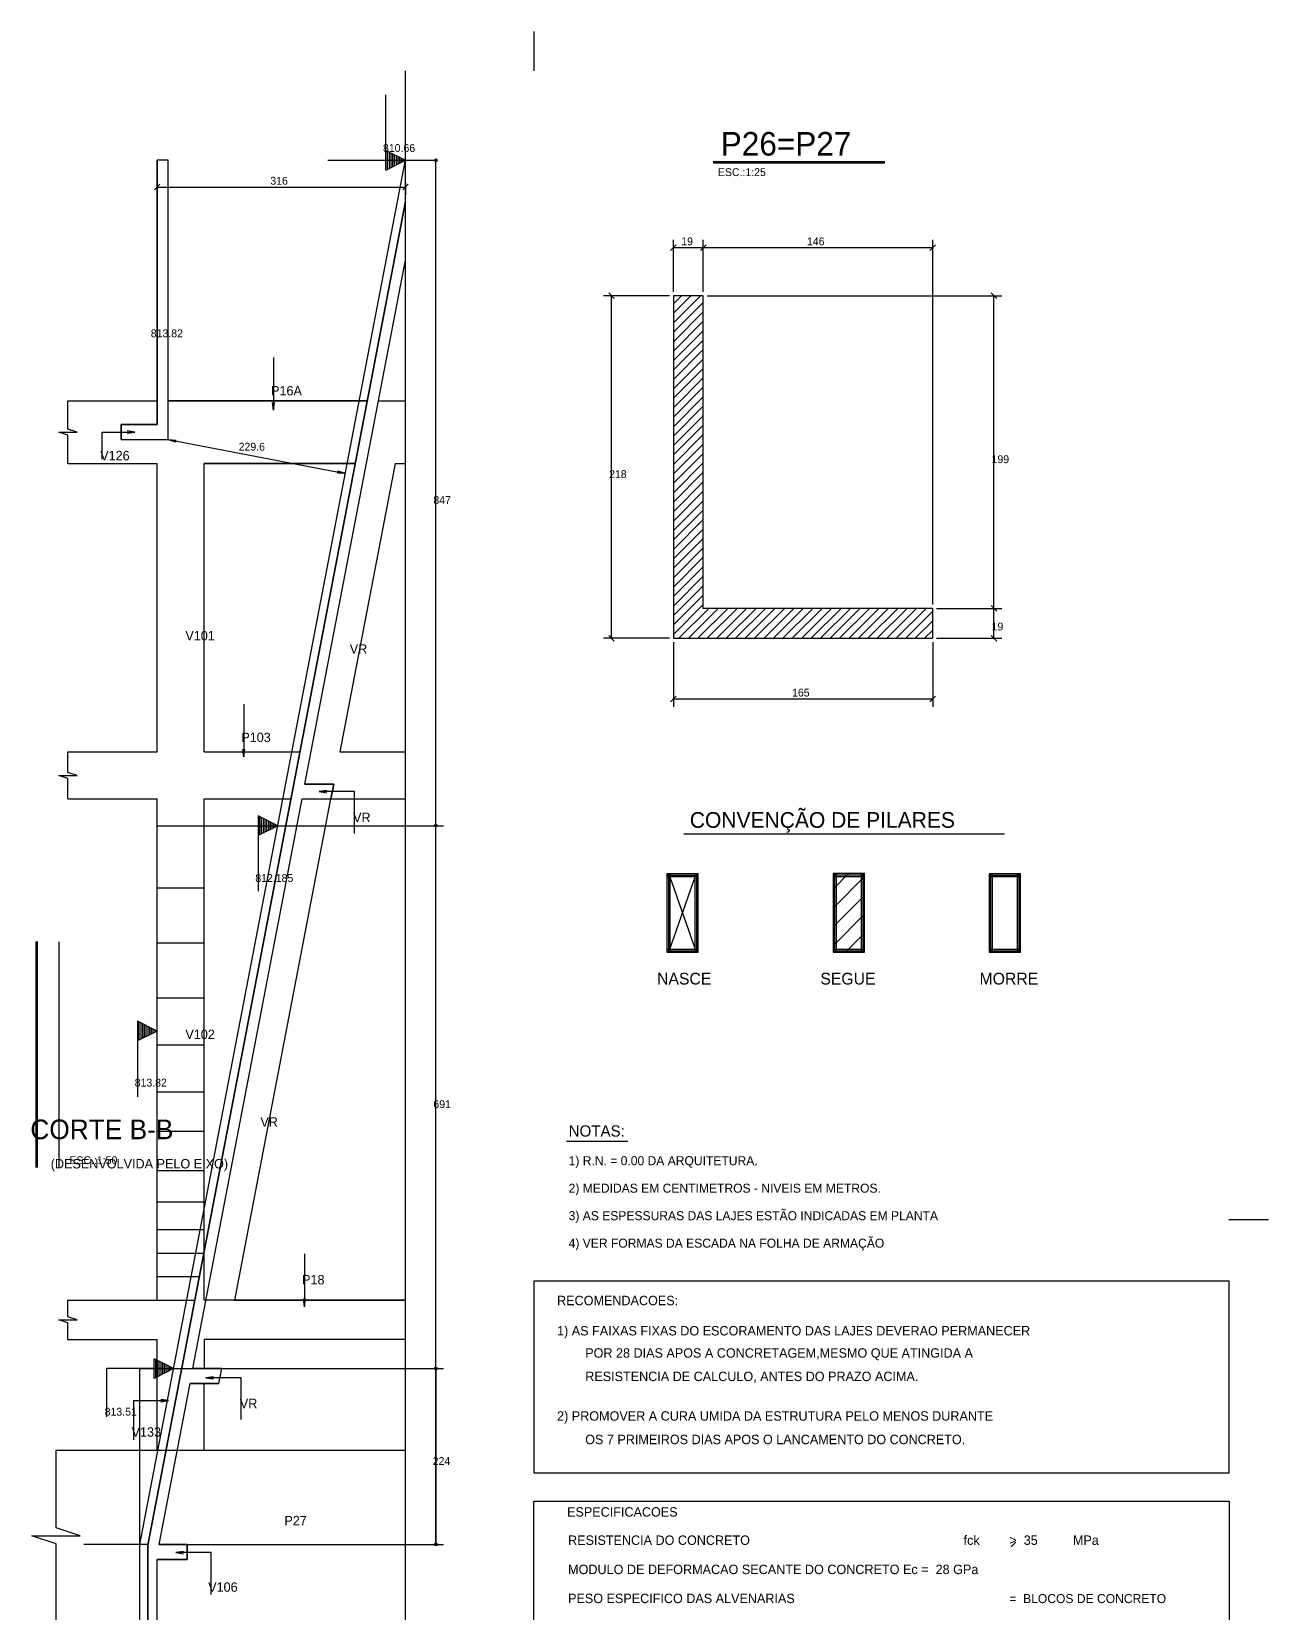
# Model space of a CAD drawing. Header units: metres. Extents: x -5 to 7065, y -6 to 4166.
# Drawn here: x 5491 to 7065, y 2154 to 4166 of the extents above; entities that cross this region are included whole.
import ezdxf

# ---------------------------------------------------------------- set-up
doc = ezdxf.new("R2010")
doc.units = ezdxf.units.M

msp = doc.modelspace()

# ---------------------------------------------------------------- linework, layer by layer
for centre, radius in [((6005.2, 4002.1), 1.67), ((6005.2, 4002.1), 0.83), ((6005.2, 3155.1), 1.67), ((6005.2, 3155.1), 1.67), ((6005.2, 3155.1), 0.83), ((6005.2, 3155.1), 0.83), ((6005.2, 2464.1), 1.67), ((6005.2, 2464.1), 1.67), ((6005.2, 2464.1), 0.83), ((6005.2, 2464.1), 0.83), ((6005.2, 2240.1), 1.67), ((6005.2, 2240.1), 0.83)]:
    msp.add_circle(centre, radius)
at = {"layer": '1', "color": 1}
for p, q in [((6299.2, 3093.8), (6299.2, 2994)), ((6339.3, 3093.8), (6299.2, 3093.8)), ((6339.3, 3091.8), (6299.2, 3091.8)), ((6339.3, 3090), (6299.2, 3090)), ((6301.2, 3093.8), (6301.2, 2994)), ((6303.2, 3093.8), (6303.2, 2994)), ((6303.2, 3090), (6335.2, 2997.8)), ((6303.2, 2997.8), (6335.2, 3090)), ((6335.2, 2994), (6335.2, 3093.8)), ((6337.3, 2994), (6337.3, 3093.8)), ((6339.3, 2994), (6339.3, 3093.8)), ((6510.8, 3074.3), (6530.6, 3094.1)), ((6510.8, 3094.1), (6510.8, 2994)), ((6550.9, 3094.1), (6510.8, 3094.1)), ((6550.9, 3092), (6510.8, 3092)), ((6550.9, 3090.3), (6510.8, 3050.1)), ((6550.9, 3090), (6510.8, 3090)), ((6512.8, 3094.1), (6512.8, 2994)), ((6514.8, 3094.1), (6514.8, 2994)), ((6546.8, 2994), (6546.8, 3094.1)), ((6548.9, 2994), (6548.9, 3094.1)), ((6550.9, 2994), (6550.9, 3094.1)), ((6709.3, 3093.8), (6709.3, 2994)), ((6749.4, 3093.8), (6709.3, 3093.8)), ((6749.4, 3091.8), (6709.3, 3091.8)), ((6749.4, 3090), (6709.3, 3090)), ((6711.3, 3093.8), (6711.3, 2994)), ((6713.3, 3093.8), (6713.3, 2994)), ((6745.3, 2994), (6745.3, 3093.8)), ((6747.4, 2994), (6747.4, 3093.8)), ((6749.4, 2994), (6749.4, 3093.8)), ((6510.8, 3026.3), (6550.9, 3066.1)), ((6550.9, 3042.3), (6510.8, 3002.1)), ((6526.8, 2994), (6550.9, 3018.1)), ((6299.2, 2997.8), (6339.3, 2997.8)), ((6299.2, 2995.8), (6339.3, 2995.8)), ((6299.2, 2994), (6339.3, 2994)), ((6510.8, 2998.1), (6550.9, 2998.1)), ((6510.8, 2996), (6550.9, 2996)), ((6510.8, 2994), (6550.9, 2994)), ((6709.3, 2997.8), (6749.4, 2997.8)), ((6709.3, 2995.8), (6749.4, 2995.8)), ((6709.3, 2994), (6749.4, 2994)), ((7064.7, 2653.3), (7014.5, 2653.3))]:
    msp.add_line(p, q, dxfattribs=at)
for points in [[(6130.2, 2331.3), (7014.7, 2331.3), (7014.7, 2575.4), (6130.2, 2575.4), (6130.2, 2331.3)], [(6130.2, 2295.4), (7014.7, 2295.4), (7014.7, 2065.3), (6130.2, 2065.3), (6130.2, 2295.4)]]:
    msp.add_lwpolyline(points, dxfattribs=at)
at = {"layer": '2', "color": 2}
for p, q in [((5647.2, 3964.5), (5654.2, 3971.5)), ((5963.2, 3964.5), (5970.2, 3971.5)), ((6304.1, 3887.4), (6311.1, 3894.4)), ((6342.1, 3887.4), (6349.1, 3894.4)), ((6342.1, 3887.4), (6349.1, 3894.4)), ((6634.1, 3887.4), (6641.1, 3894.4)), ((6232.4, 3826.1), (6225.3, 3833.2)), ((6719, 3826.1), (6711.9, 3833.2)), ((5664.7, 3646.6), (5674.2, 3643.5)), ((5664.7, 3646.6), (5674.7, 3646)), ((5890.2, 3603.4), (5880.2, 3604)), ((5890.2, 3603.4), (5880.7, 3606.5)), ((6719, 3428.1), (6711.9, 3435.2)), ((6719, 3428.1), (6711.9, 3435.2)), ((6232.4, 3390.1), (6225.3, 3397.2)), ((6719, 3390.1), (6711.9, 3397.2)), ((6304.1, 3312.9), (6311.1, 3320)), ((6634.1, 3312.9), (6641.1, 3320))]:
    msp.add_line(p, q, dxfattribs=at)
at = {"layer": '3', "color": 3}
for p, q in [((6130.2, 4165.9), (6130.2, 4115.9)), ((6130.2, 4165.9), (6130.2, 4115.9)), ((6130.2, 4165.9), (6130.2, 4115.9)), ((6130.2, 4165.9), (6130.2, 4115.9)), ((5941.7, 3989.6), (5941.7, 4085.6)), ((5941.7, 4014.6), (5966.7, 4002.1)), ((5943.9, 3990.7), (5943.9, 4013.5)), ((5946.2, 3991.9), (5946.2, 4012.4)), ((5948.4, 3993), (5948.4, 4011.3)), ((5950.6, 3994.1), (5950.6, 4010.2)), ((5952.9, 3995.2), (5952.9, 4009.1)), ((5955.1, 3996.3), (5955.1, 4007.9)), ((5957.3, 3997.4), (5957.3, 4006.8)), ((5959.5, 3998.6), (5959.5, 4005.7)), ((5961.8, 3999.7), (5961.8, 4004.6)), ((5941.7, 3989.6), (5966.7, 4002.1)), ((5964, 4000.8), (5964, 4003.5)), ((6307.6, 3819.3), (6317.9, 3829.6)), ((6307.6, 3807.3), (6329.9, 3829.6)), ((6307.6, 3795.3), (6342, 3829.6)), ((6307.6, 3783.2), (6345.6, 3821.2)), ((6307.6, 3771.2), (6345.6, 3809.2)), ((6307.6, 3759.2), (6345.6, 3797.2)), ((6307.6, 3747.2), (6345.6, 3785.2)), ((6307.6, 3735.2), (6345.6, 3773.2)), ((6307.6, 3723.1), (6345.6, 3761.1)), ((6307.6, 3711.1), (6345.6, 3749.1)), ((6307.6, 3699.1), (6345.6, 3737.1)), ((6307.6, 3687.1), (6345.6, 3725.1)), ((6307.6, 3675.1), (6345.6, 3713.1)), ((5537, 3696.1), (5650.7, 3696.1)), ((5932.4, 3696.1), (5966.7, 3696.1)), ((6307.6, 3663), (6345.6, 3701)), ((6307.6, 3651), (6345.6, 3689)), ((6307.6, 3639), (6345.6, 3677)), ((6307.6, 3627), (6345.6, 3665)), ((6307.6, 3614.9), (6345.6, 3652.9)), ((6307.6, 3602.9), (6345.6, 3640.9)), ((6307.6, 3590.9), (6345.6, 3628.9)), ((5537, 3616.1), (5650.7, 3616.1)), ((5650.7, 3249.1), (5650.7, 3616.1)), ((5710.7, 3249.1), (5710.7, 3616.1)), ((5953.7, 3616.1), (5883.3, 3249.1)), ((5953.7, 3616.1), (5966.7, 3616.1)), ((6307.6, 3578.9), (6345.6, 3616.9)), ((6307.6, 3566.9), (6345.6, 3604.9)), ((6307.6, 3554.8), (6345.6, 3592.8)), ((6307.6, 3542.8), (6345.6, 3580.8)), ((6307.6, 3530.8), (6345.6, 3568.8)), ((6307.6, 3518.8), (6345.6, 3556.8)), ((6307.6, 3506.8), (6345.6, 3544.8)), ((6307.6, 3494.7), (6345.6, 3532.7)), ((6307.6, 3482.7), (6345.6, 3520.7)), ((6307.6, 3470.7), (6345.6, 3508.7)), ((6307.6, 3458.7), (6345.6, 3496.7)), ((6307.6, 3446.7), (6345.6, 3484.7)), ((6307.6, 3434.6), (6345.6, 3472.6)), ((6307.6, 3422.6), (6345.6, 3460.6)), ((6307.6, 3410.6), (6345.6, 3448.6)), ((6307.6, 3398.6), (6345.6, 3436.6)), ((6314.7, 3393.6), (6352.7, 3431.6)), ((6326.7, 3393.6), (6364.7, 3431.6)), ((6338.7, 3393.6), (6376.7, 3431.6)), ((6350.7, 3393.6), (6388.7, 3431.6)), ((6362.8, 3393.6), (6400.8, 3431.6)), ((6374.8, 3393.6), (6412.8, 3431.6)), ((6386.8, 3393.6), (6424.8, 3431.6)), ((6398.8, 3393.6), (6436.8, 3431.6)), ((6410.8, 3393.6), (6448.8, 3431.6)), ((6422.9, 3393.6), (6460.9, 3431.6)), ((6434.9, 3393.6), (6472.9, 3431.6)), ((6446.9, 3393.6), (6484.9, 3431.6)), ((6458.9, 3393.6), (6496.9, 3431.6)), ((6470.9, 3393.6), (6508.9, 3431.6)), ((6483, 3393.6), (6521, 3431.6)), ((6495, 3393.6), (6533, 3431.6)), ((6507, 3393.6), (6545, 3431.6)), ((6519, 3393.6), (6557, 3431.6)), ((6531.1, 3393.6), (6569.1, 3431.6)), ((6543.1, 3393.6), (6581.1, 3431.6)), ((6555.1, 3393.6), (6593.1, 3431.6)), ((6567.1, 3393.6), (6605.1, 3431.6)), ((6579.1, 3393.6), (6617.1, 3431.6)), ((6591.2, 3393.6), (6629.2, 3431.6)), ((6603.2, 3393.6), (6637.6, 3428.1)), ((6615.2, 3393.6), (6637.6, 3416)), ((6627.2, 3393.6), (6637.6, 3404)), ((5537, 3249.1), (5650.7, 3249.1)), ((5710.7, 3249.1), (5832.4, 3249.1)), ((5883.3, 3249.1), (5966.7, 3249.1)), ((5537, 3189.1), (5650.7, 3189.1)), ((5650.7, 2551.1), (5650.7, 3189.1)), ((5710.7, 3189.1), (5820.9, 3189.1)), ((5710.7, 2615.7), (5710.7, 3189.1)), ((5749.4, 2551.1), (5871.8, 3189.1)), ((5871.8, 3189.1), (5966.7, 3189.1)), ((5804.2, 3155.1), (5779.2, 3167.6)), ((5779.2, 3167.6), (5779.2, 3071.6)), ((5781.4, 3143.7), (5781.4, 3166.5)), ((5783.6, 3144.9), (5783.6, 3165.4)), ((5785.9, 3146), (5785.9, 3164.3)), ((5788.1, 3147.1), (5788.1, 3163.2)), ((5790.3, 3148.2), (5790.3, 3162.1)), ((5792.6, 3149.3), (5792.6, 3160.9)), ((5794.8, 3150.4), (5794.8, 3159.8)), ((5804.2, 3155.1), (5779.2, 3142.6)), ((5797, 3151.6), (5797, 3158.7)), ((5799.3, 3152.7), (5799.3, 3157.6)), ((5801.5, 3153.8), (5801.5, 3156.5)), ((5525.9, 2719.9), (5525.9, 3007.3)), ((5650.7, 2893.6), (5625.7, 2906.1)), ((5625.7, 2906.1), (5625.7, 2810.1)), ((5627.9, 2882.2), (5627.9, 2905)), ((5630.2, 2883.3), (5630.2, 2903.9)), ((5632.4, 2884.5), (5632.4, 2902.8)), ((5634.6, 2885.6), (5634.6, 2901.6)), ((5636.9, 2886.7), (5636.9, 2900.5)), ((5639.1, 2887.8), (5639.1, 2899.4)), ((5641.3, 2888.9), (5641.3, 2898.3)), ((5650.7, 2893.6), (5625.7, 2881.1)), ((5643.5, 2890), (5643.5, 2897.2)), ((5645.8, 2891.1), (5645.8, 2896.1)), ((5648, 2892.3), (5648, 2895)), ((6171.4, 2753.7), (6249.7, 2753.7)), ((5537, 2551.1), (5650.7, 2551.1)), ((5537, 2501.1), (5650.7, 2501.1)), ((5650.7, 2360.1), (5650.7, 2501.1)), ((5646.7, 2451.6), (5646.7, 2476.6)), ((5671.7, 2464.1), (5646.7, 2476.6)), ((5648.9, 2452.7), (5648.9, 2475.5)), ((5586.4, 2464.1), (5586.4, 2402.4)), ((5656.7, 2464.1), (5586.4, 2464.1)), ((5671.7, 2464.1), (5646.7, 2451.6)), ((5651.1, 2453.9), (5651.1, 2474.4)), ((5653.4, 2455), (5653.4, 2473.3)), ((5655.6, 2456.1), (5655.6, 2472.2)), ((5657.8, 2457.2), (5657.8, 2471.1)), ((5660.1, 2458.3), (5660.1, 2469.9)), ((5662.3, 2459.4), (5662.3, 2468.8)), ((5664.5, 2460.6), (5664.5, 2467.7)), ((5666.7, 2461.7), (5666.7, 2466.6)), ((5669, 2462.8), (5669, 2465.5)), ((5710.7, 2360.1), (5710.7, 2445.1)), ((5522, 2360.1), (5966.7, 2360.1)), ((6737.5, 2237), (6743.4, 2243.2))]:
    msp.add_line(p, q, dxfattribs=at)
for points in [[(5664.7, 3696.1), (5918.1, 3696.1), (5664.7, 3696.1), (5918.1, 3696.1), (5664.7, 3696.1)], [(5710.7, 3616.1), (5902.8, 3616.1), (5710.7, 3616.1)], [(5749.2, 2551.1), (5966.7, 2551.1), (5749.2, 2551.1), (5966.7, 2551.1)], [(5966.7, 2501.1), (5710.7, 2501.1), (5710.7, 2464.1)]]:
    msp.add_lwpolyline(points, dxfattribs=at)
at = {"layer": '6', "color": 6}
for p, q in [((5966.7, 1863.1), (5966.7, 4115.9)), ((5650.7, 3665.6), (5650.7, 4002.1)), ((5664.7, 3665.6), (5664.7, 4002.1)), ((6358.4, 4000.6), (6576.7, 4000.6)), ((6358.4, 3998.8), (6576.7, 3998.8)), ((5638.7, 2239.1), (5966.7, 3949.5)), ((5838.8, 3208.1), (5966.7, 3875.1)), ((5838.8, 3208.1), (5966.7, 3875.1)), ((5604.7, 3665.6), (5650.7, 3665.6)), ((5604.7, 3646.6), (5604.7, 3665.6)), ((5664.7, 3646.6), (5664.7, 3665.6)), ((5604.7, 3646.6), (5664.7, 3646.6)), ((5838.8, 3208.1), (5875.4, 3208.1)), ((5695.9, 2464.1), (5835.1, 3189.1)), ((5835.1, 3189.1), (5871.8, 3189.1)), ((6320.9, 3144.7), (6728.9, 3144.7)), ((5496.8, 2720.1), (5496.8, 3007.5)), ((5498.6, 2720.1), (5498.6, 3007.5)), ((5729.1, 2445.1), (5732.8, 2464.1)), ((5653.1, 2240.1), (5692.5, 2445.1)), ((5729.1, 2445.1), (5692.5, 2445.1)), ((5638.7, 1882.1), (5638.7, 2239.1)), ((5653.1, 2240.1), (5688.7, 2240.1)), ((5688.7, 2240.1), (5688.7, 2221.1)), ((5688.7, 2221.1), (5650.7, 2221.1)), ((5650.7, 1891.1), (5650.7, 2221.1))]:
    msp.add_line(p, q, dxfattribs=at)
for points in [[(5871.8, 3189.1), (5875.4, 3208.1), (5871.8, 3189.1)], [(5695.9, 2464.1), (5732.6, 2464.1), (5695.9, 2464.1)]]:
    msp.add_lwpolyline(points, dxfattribs=at)
at = {"layer": '7', "color": 7}
msp.add_lwpolyline([(6307.6, 3393.6), (6637.6, 3393.6), (6637.6, 3431.6), (6345.6, 3431.6), (6345.6, 3829.6), (6307.6, 3829.6), (6307.6, 3393.6)], dxfattribs=at)
at = {"layer": '8', "color": 8}
for points in [[(5650.7, 4002.1), (5650.7, 3665.6), (5604.7, 3665.6), (5604.7, 3646.6), (5664.7, 3646.6), (5664.7, 4002.1), (5650.7, 4002.1)], [(5966.7, 3949.5), (5638.7, 2239.1), (5638.7, 1882.1), (5638.7, 1863.1), (5966.7, 1863.1), (5966.7, 1891.1), (5650.7, 1891.1), (5650.7, 2221.1), (5688.7, 2221.1), (5688.7, 2240.1), (5653.1, 2240.1), (5692.5, 2445.1), (5729.1, 2445.1), (5732.8, 2464.1), (5695.9, 2464.1), (5835.1, 3189.1), (5871.8, 3189.1), (5875.4, 3208.1), (5838.8, 3208.1), (5966.7, 3875.1), (5966.7, 3949.5)]]:
    msp.add_lwpolyline(points, dxfattribs=at)
at = {"layer": '9', "color": 9}
for p, q in [((5628.7, 2240.1), (5966.7, 4002.6)), ((5650.7, 3997.1), (5650.7, 3958)), ((5868, 4002.1), (6005.2, 4002.1)), ((6005.2, 3155.1), (6005.2, 4002.1)), ((5650.7, 3968), (5966.7, 3968)), ((5966.7, 3973.6), (5966.7, 3958)), ((6307.6, 3834.6), (6307.6, 3900.9)), ((6307.6, 3890.9), (6345.6, 3890.9)), ((6345.6, 3834.6), (6345.6, 3900.9)), ((6345.6, 3834.6), (6345.6, 3900.9)), ((6345.6, 3890.9), (6637.6, 3890.9)), ((6637.6, 3436.6), (6637.6, 3900.9)), ((6302.6, 3829.6), (6218.8, 3829.6)), ((6228.8, 3393.6), (6228.8, 3829.6)), ((6350.6, 3829.6), (6725.5, 3829.6)), ((6715.5, 3431.6), (6715.5, 3829.6)), ((5537, 3660), (5537, 3696.1)), ((5537, 3616.1), (5537, 3652.3)), ((5664.7, 3646.6), (5890.2, 3603.4)), ((6642.6, 3431.6), (6725.5, 3431.6)), ((6642.6, 3431.6), (6725.5, 3431.6)), ((6715.5, 3393.6), (6715.5, 3431.6)), ((6302.6, 3393.6), (6218.8, 3393.6)), ((6307.6, 3388.6), (6307.6, 3306.5)), ((6637.6, 3388.6), (6637.6, 3306.5)), ((6642.6, 3393.6), (6725.5, 3393.6)), ((6307.6, 3316.5), (6637.6, 3316.5)), ((5537, 3223), (5537, 3249.1)), ((5537, 3189.1), (5537, 3215.3)), ((5650.7, 3155.1), (5710.7, 3155.1)), ((5650.7, 3155.1), (6005.2, 3155.1)), ((5971.7, 3155.1), (6015.2, 3155.1)), ((6005.2, 2464.1), (6005.2, 3155.1)), ((5650.7, 3076.1), (5710.7, 3076.1)), ((5650.7, 3006.1), (5710.7, 3006.1)), ((5650.7, 2936.1), (5710.7, 2936.1)), ((5650.7, 2876.1), (5710.7, 2876.1)), ((5650.7, 2816.1), (5710.7, 2816.1)), ((5650.7, 2766.1), (5710.7, 2766.1)), ((5650.7, 2716.1), (5710.7, 2716.1)), ((5650.7, 2676.1), (5710.7, 2676.1)), ((5650.7, 2641.1), (5710.7, 2641.1)), ((5650.7, 2611.1), (5709.8, 2611.1)), ((5710.7, 2551.1), (5710.7, 2615.7)), ((5650.7, 2581.1), (5704.3, 2581.1)), ((5537, 2529.9), (5537, 2551.1)), ((5650.7, 2551.1), (5698.5, 2551.1)), ((5749.2, 2551.1), (5710.7, 2551.1)), ((5537, 2501.1), (5537, 2522.2)), ((5628.7, 2240.1), (5628.7, 2464.1)), ((5628.7, 2464.1), (6005.2, 2464.1)), ((5971.7, 2464.1), (6015.2, 2464.1)), ((6005.2, 2240.1), (6005.2, 2464.1)), ((5522, 2261.3), (5522, 2360.1)), ((5522, 2142.1), (5522, 2240.8)), ((5638.7, 2240.1), (5557.2, 2240.1)), ((5628.7, 1791.5), (5628.7, 2240.1)), ((5688.7, 2240.1), (6005.2, 2240.1)), ((5971.7, 2240.1), (6015.2, 2240.1))]:
    msp.add_line(p, q, dxfattribs=at)
for points in [[(5798.7, 3751.1), (5798.7, 3683.9), (5797.4, 3693.8), (5798.7, 3683.9), (5800, 3693.8)], [(5537, 3644.5), (5537, 3652.3), (5525.4, 3656.1), (5548.7, 3656.1), (5537, 3660), (5537, 3667.7)], [(5580.6, 3621.5), (5580.6, 3656.2), (5622.3, 3656.2), (5612.4, 3654.9), (5622.3, 3656.2), (5612.4, 3657.5)], [(5761, 3309.9), (5761, 3242.6), (5759.7, 3252.6), (5761, 3242.6), (5762.3, 3252.6)], [(5537, 3207.5), (5537, 3215.3), (5525.4, 3219.1), (5548.7, 3219.1), (5537, 3223), (5537, 3230.7)], [(5901.9, 3145.1), (5901.9, 3198.4), (5856.7, 3198.4), (5866.7, 3199.7), (5856.7, 3198.4), (5866.7, 3197.1)], [(5838.2, 2609.9), (5838.2, 2542.7), (5836.9, 2552.6), (5838.2, 2542.7), (5839.5, 2552.6)], [(5537, 2514.5), (5537, 2522.2), (5525.4, 2526.1), (5548.7, 2526.1), (5537, 2529.9), (5537, 2537.7)], [(6005.2, 2464.1), (6005.2, 2240.1), (6005.2, 2464.1), (6005.2, 2240.1)], [(5757.8, 2399.1), (5757.8, 2452.4), (5712.7, 2452.4), (5722.6, 2453.7), (5712.7, 2452.4), (5722.6, 2451.1)], [(5621.1, 2373.5), (5621.1, 2423.2), (5665.1, 2423.2), (5655.2, 2421.9), (5665.1, 2423.2), (5655.2, 2424.5)], [(5522, 2220.2), (5522, 2240.8), (5491.2, 2251.1), (5552.9, 2251.1), (5522, 2261.3), (5522, 2281.9)], [(5719.4, 2176.4), (5719.4, 2229.7), (5674.3, 2229.7), (5684.2, 2231), (5674.3, 2229.7), (5684.2, 2228.4)]]:
    msp.add_lwpolyline(points, dxfattribs=at)

# ---------------------------------------------------------------- texts
at = {"layer": '2', "color": 2}
for s, height, p in [('ESC.:1:25', 10, (6364.3, 3982)), ('316', 10, (5794.7, 3971)), ('19', 10, (6317.6, 3893.9)), ('146', 10, (6477.6, 3893.9)), ('229.6', 10, (5754.4, 3632.5)), ('199', 10, (6712.5, 3616.6)), ('218', 10, (6225.8, 3597.6)), ('847', 10, (6002.2, 3564.6)), ('19', 10, (6712.5, 3403.6)), ('165', 10, (6458.6, 3319.5)), ('NASCE', 15, (6286.8, 2952.9)), ('SEGUE', 15, (6494.6, 2952.9)), ('MORRE', 15, (6697.2, 2952.9)), ('691', 10, (6002.2, 2795.6)), ('ESC.:1:50', 10, (5539.1, 2724.3)), ('224', 10, (6001.3, 2341.3))]:
    msp.add_text(s, height=height, dxfattribs=at).set_placement(p)
at = {"layer": '3', "color": 3}
for s, height, p in [('810.66', 10, (5938.1, 4012.7)), ('813.82', 10, (5642.6, 3776.8)), ('P16A', 12, (5795.6, 3702.8)), ('V126', 12, (5578.2, 3620.2)), ('V101', 12, (5686.6, 3391)), ('VR', 12, (5895.8, 3374.1)), ('P103', 12, (5757.8, 3261.5)), ('VR', 12, (5900, 3159.6)), ('CONVENÇÃO DE PILARES', 20, (6328.5, 3152.4)), ('812.185', 10, (5775.6, 3083.4)), ('V102', 12, (5686.6, 2883.5)), ('813.82', 10, (5622.1, 2823)), ('VR', 12, (5782, 2772)), ('NOTAS:', 14.37, (6174.3, 2759.3)), ('(DESENVOLVIDA PELO EIXO)', 12, (5515.3, 2718.8)), ('1) R.N. = 0.00 DA ARQUITETURA.', 11.5, (6174.3, 2722.9)), ('2) MEDIDAS EM CENTIMETROS - NIVEIS EM METROS.', 11.5, (6174.3, 2687.9)), ('3) AS ESPESSURAS DAS LAJES ESTÃO INDICADAS EM PLANTA', 11.5, (6174.3, 2652.9)), ('4) VER FORMAS DA ESCADA NA FOLHA DE ARMAÇÃO', 11.5, (6174.3, 2617.9)), ('P18', 12, (5835.1, 2571.2)), ('RECOMENDACOES:', 11.985, (6159.6, 2544.7)), ('1) AS FAIXAS FIXAS DO ESCORAMENTO DAS LAJES DEVERAO PERMANECER', 11.985, (6159.6, 2506.2)), ('POR 28 DIAS APOS A CONCRETAGEM,MESMO QUE ATINGIDA A', 11.985, (6195.4, 2477.9)), ('RESISTENCIA DE CALCULO, ANTES DO PRAZO ACIMA.', 11.985, (6195.4, 2448.1)), ('VR', 12, (5755.9, 2413.6)), ('813.51', 10, (5583.9, 2404.1)), ('2) PROMOVER A CURA UMIDA DA ESTRUTURA PELO MENOS DURANTE', 11.985, (6159.6, 2397.7)), ('V133', 12, (5618.1, 2377.3)), ('OS 7 PRIMEIROS DIAS APOS O LANCAMENTO DO CONCRETO.', 11.985, (6195.4, 2367.8)), ('P27', 12, (5812.6, 2264.5)), ('ESPECIFICACOES', 11.979, (6172.3, 2275.6)), ('RESISTENCIA DO CONCRETO', 11.979, (6173.6, 2239.6)), ('fck', 11.98, (6676.9, 2239.6)), ('>  35', 12, (6735.1, 2239.6)), ('MPa', 11.98, (6816, 2239.6)), ('MODULO DE DEFORMACAO SECANTE DO CONCRETO Ec =  28 GPa', 12, (6173.6, 2202.4)), ('V106', 12, (5715.6, 2179.9)), ('PESO ESPECIFICO DAS ALVENARIAS', 11.979, (6173.6, 2165.5)), ('=  BLOCOS DE CONCRETO', 11.5, (6735.1, 2165.5))]:
    msp.add_text(s, height=height, dxfattribs=at).set_placement(p)
at = {"layer": '6', "color": 6}
for s, height, p in [('P26=P27', 30, (6367.9, 4008.1)), ('CORTE B-B', 25, (5489.3, 2756))]:
    msp.add_text(s, height=height, dxfattribs=at).set_placement(p)

doc.saveas('drawing.dxf')
